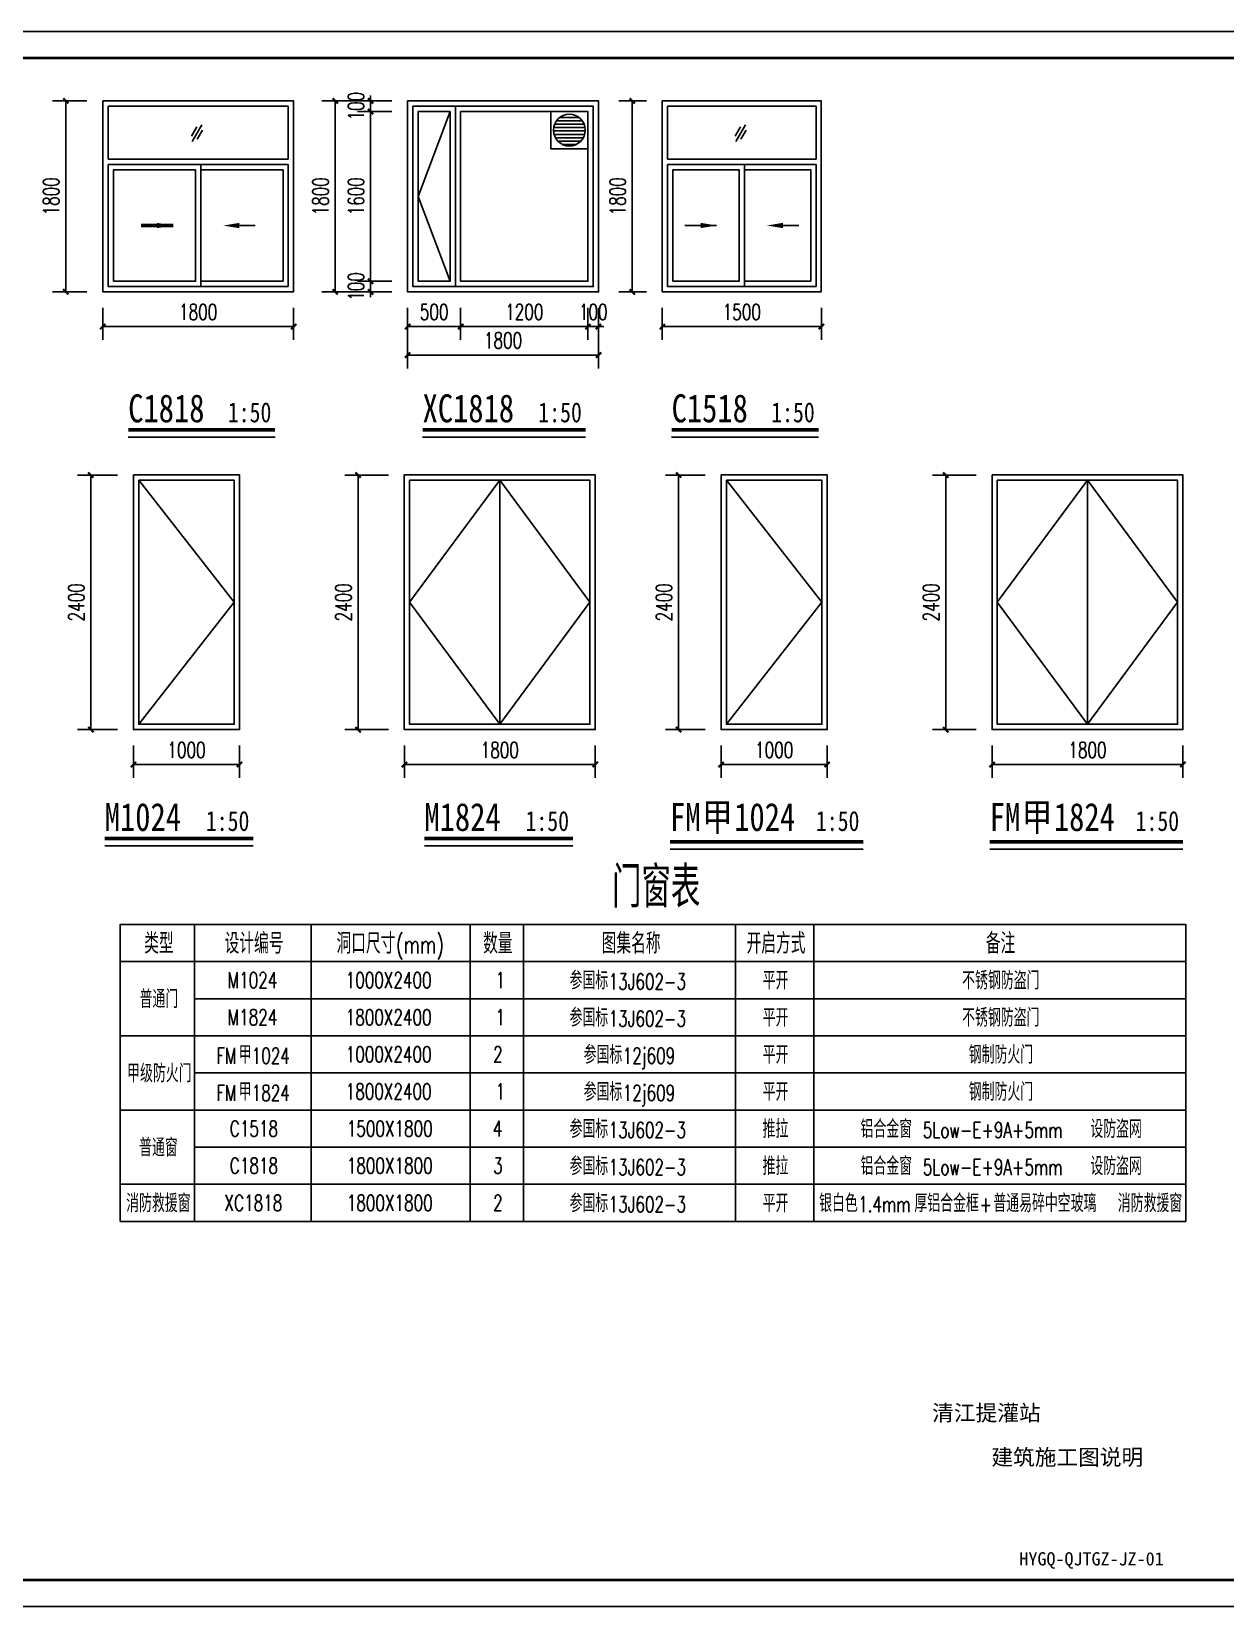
# Model space of a CAD drawing. Header units: millimetres. Extents: x 1742399 to 4898386, y 2481636 to 5226310.
# Drawn here: x 2008943 to 2031459, y 2586514 to 2616214 of the extents above; entities that cross this region are included whole.
import ezdxf

# ---------------------------------------------------------------- set-up
doc = ezdxf.new("R2010")
doc.units = ezdxf.units.MM
doc.header["$LTSCALE"] = 1000
for name, color, linetype in [('PUB_TAB', 7, 'Continuous'), ('PUB_TITLE', 4, 'Continuous'), ('YHJ_剖面_梁板', 4, 'Continuous'), ('YHJ_图名', 3, 'Continuous'), ('YHJ_尺寸_公标', 3, 'Continuous'), ('YHJ_消防救援标示', 6, 'Continuous'), ('YHJ_立面_墙线中', 2, 'Continuous'), ('YHJ_符号', 3, 'Continuous'), ('YHJ_门窗框', 151, 'Continuous'), ('YHJ_门窗细线', 160, 'Continuous'), ('图框', 7, 'Continuous')]:
    doc.layers.add(name, color=color, linetype=linetype)
doc.styles.add('-宋体', font='', dxfattribs={"width": 0.8})
doc.styles.add('_TCH_DIM_T3', font='SIMPLEX', dxfattribs={"width": 0.705882, "bigfont": 'GBCBIG'})
doc.styles.add('_TCH_WDTABLE', font='SIMPLEX', dxfattribs={"bigfont": 'GBCBIG'})
doc.styles.add('biaotilan', font='', dxfattribs={"width": 0.7})
doc.styles.add('YH_TEXT', font='@YH2', dxfattribs={"width": 0.7, "bigfont": '@YH1'})
doc.styles.get('-宋体').set_extended_font_data('SimSun')
doc.styles.get('biaotilan').set_extended_font_data('SimSun')
doc.dimstyles.new('_TCH_ARCH_MM_M&&50', dxfattribs={"dimtxt": 148.75, "dimasz": 50, "dimexe": 125, "dimexo": 150, "dimgap": 63.125, "dimtad": 1, "dimdec": 0, "dimzin": 0, "dimdsep": 46, "dimtxsty": '_TCH_DIM_T3', "dimblk": 'ARCHTICK', "dimcen": 0.09, "dimclrt": 7, "dimazin": 2, "dimtfac": 1, "dimtdec": 0, "dimtix": 1, "dimtmove": 2, "dimatfit": 3, "dimfxl": 75, "dimtolj": 1, "dimtzin": 0, "dimarcsym": 0})
doc.dimstyles.new('YH_D_100', dxfattribs={"dimscale": 100, "dimtxt": 3, "dimasz": 1.5, "dimexe": 1.25, "dimexo": 1, "dimgap": 1.25, "dimtad": 1, "dimdec": 0, "dimzin": 0, "dimdsep": 46, "dimtxsty": 'YH_TEXT', "dimblk1": 'ARCHTICK', "dimblk2": 'ARCHTICK', "dimsah": 1, "dimcen": 0.09, "dimclrt": 7, "dimadec": 0, "dimazin": 0, "dimtfac": 1, "dimtdec": 0, "dimtix": 1, "dimtmove": 2, "dimatfit": 0, "dimfxl": 2, "dimtolj": 1, "dimtzin": 0, "dimarcsym": 0})

# ---------------------------------------------------------------- blocks, each defined once
blk = doc.blocks.new('HAYJZ A3')
blk.add_lwpolyline([(4975, -403417), (46975, -403417), (46975, -433117), (4975, -433117), (4975, -403417)])
at = {"const_width": 50}
blk.add_lwpolyline([(7475, -403917), (46475, -403917), (46475, -432617), (7475, -432617), (7475, -403917)], dxfattribs=at)
at = {"layer": 'PUB_TITLE'}
blk.add_lwpolyline([(4975, -433117), (46975, -433117), (46975, -403417), (4975, -403417)], close=True, dxfattribs=at)
blk = doc.blocks.new('_ArchTick')
at = {"color": 0, "linetype": 'ByBlock', "const_width": 0.4}
blk.add_lwpolyline([(-0.5, -0.5), (0.5, 0.5)], dxfattribs=at)
blk = doc.blocks.new('玻璃')
at = {"layer": 'YHJ_符号'}
for p, q in [((122726, -123680), (122726, -123780)), ((122756, -123640), (122756, -123820)), ((122786, -123680), (122786, -123780))]:
    blk.add_line(p, q, dxfattribs=at)
blk = doc.blocks.new('HSGADGSGDSGDSF')
at = {"layer": 'YHJ_门窗框'}
blk.add_lwpolyline([(654970, 84413), (656770, 84413), (656770, 82013), (654970, 82013)], close=True, dxfattribs=at)
at = {"layer": 'YHJ_门窗细线'}
blk.add_line((655870, 84363), (655870, 82063), dxfattribs=at)
blk.add_lwpolyline([(655020, 84363), (656720, 84363), (656720, 82063), (655020, 82063)], close=True, dxfattribs=at)
for points in [[(655870, 84363), (655020, 83213), (655870, 82063)], [(655870, 84363), (656720, 83213), (655870, 82063)]]:
    blk.add_lwpolyline(points, dxfattribs=at)
blk = doc.blocks.new('A$C4EA902EC')
at = {"layer": 'YHJ_消防救援标示'}
h = blk.add_hatch(dxfattribs=at)
h.set_pattern_fill('ANSI31', color=6, scale=20, angle=135, style=0)
h.set_pattern_definition([(180, (-2939646.705, -311489.21), (-5e-15, -31.75), [])])
edge = h.paths.add_edge_path()
edge.add_arc((175, 175), 150, 0, 360)
blk.add_lwpolyline([(0, 0), (350, 0), (350, 350), (0, 350)], close=True, dxfattribs=at)
at = {"layer": 'YHJ_消防救援标示', "color": 6}
blk.add_circle((175, 175), 150, dxfattribs=at)
blk = doc.blocks.new('FAFDCCDEERESSDDFSGSDAGASDGA')
at = {"layer": 'YHJ_门窗框'}
blk.add_lwpolyline([(2134656, 2632935), (2136456, 2632935), (2136456, 2631135), (2134656, 2631135)], close=True, dxfattribs=at)
at = {"layer": 'YHJ_门窗细线'}
for points in [[(2134706, 2632885), (2136406, 2632885), (2136406, 2631185), (2134706, 2631185)], [(2134706, 2632885), (2135106, 2632885), (2135106, 2631185), (2134706, 2631185)], [(2134756, 2632835), (2135056, 2632835), (2135056, 2631235), (2134756, 2631235)], [(2135156, 2632835), (2136356, 2632835), (2136356, 2631235), (2135156, 2631235)]]:
    blk.add_lwpolyline(points, close=True, dxfattribs=at)
for points in [[(2135056, 2631235), (2134756, 2631235), (2134756, 2632835), (2135056, 2632835)], [(2135056, 2632835), (2134756, 2632035), (2135056, 2631235)]]:
    blk.add_lwpolyline(points, dxfattribs=at)
at = {"layer": 'YHJ_消防救援标示', "color": 6, "xscale": -1, "rotation": 180}
blk.add_blockref('A$C4EA902EC', (2136006, 2632835), dxfattribs=at)
blk = doc.blocks.new('HSHHFGHTFF')
at = {"layer": 'YHJ_门窗框'}
blk.add_lwpolyline([(633308, 84413), (634308, 84413), (634308, 82013), (633308, 82013)], close=True, dxfattribs=at)
at = {"layer": 'YHJ_门窗细线'}
blk.add_lwpolyline([(633358, 84363), (634258, 84363), (634258, 82063), (633358, 82063)], close=True, dxfattribs=at)
blk.add_lwpolyline([(633358, 84363), (634258, 83213), (633358, 82063)], dxfattribs=at)
blk = doc.blocks.new('*D775')
at = {"layer": 'Defpoints', "color": 0, "transparency": 16777216}
for p in [(2170979, 2550106), (2171979, 2550106), (2171979, 2549777)]:
    blk.add_point(p, dxfattribs=at)
at = {"layer": 'YHJ_尺寸_公标', "color": 0, "lineweight": -2, "transparency": 16777216}
for p, q in [((2170979, 2549956), (2170979, 2549652)), ((2171979, 2549956), (2171979, 2549652)), ((2170979, 2549777), (2171979, 2549777))]:
    blk.add_line(p, q, dxfattribs=at)
at = {"layer": 'YHJ_尺寸_公标', "color": 0, "lineweight": -2, "transparency": 16777216, "xscale": 50, "yscale": 50, "zscale": 50, "rotation": 180}
blk.add_blockref('_ArchTick', (2170979, 2549777), dxfattribs=at)
at = {"layer": 'YHJ_尺寸_公标', "color": 0, "lineweight": -2, "transparency": 16777216, "xscale": 50, "yscale": 50, "zscale": 50}
blk.add_blockref('_ArchTick', (2171979, 2549777), dxfattribs=at)
at = {"layer": 'YHJ_尺寸_公标', "color": 7, "transparency": 16777216, "insert": (2171479, 2549914), "char_height": 148.8, "attachment_point": 5, "style": '_TCH_DIM_T3'}
blk.add_mtext('\\A1;1000', dxfattribs=at)
blk = doc.blocks.new('*D776')
at = {"layer": 'Defpoints', "color": 0, "transparency": 16777216}
for p in [(2170577, 2552506), (2170979, 2552506), (2170979, 2550106)]:
    blk.add_point(p, dxfattribs=at)
at = {"layer": 'YHJ_尺寸_公标', "color": 0, "lineweight": -2, "transparency": 16777216}
for p, q in [((2170829, 2552506), (2170452, 2552506)), ((2170577, 2550106), (2170577, 2552506)), ((2170829, 2550106), (2170452, 2550106))]:
    blk.add_line(p, q, dxfattribs=at)
at = {"layer": 'YHJ_尺寸_公标', "color": 0, "lineweight": -2, "transparency": 16777216, "xscale": 50, "yscale": 50, "zscale": 50}
for p, rotation in [((2170577, 2552506), 90), ((2170577, 2550106), 270)]:
    blk.add_blockref('_ArchTick', p, dxfattribs=dict(at, rotation=rotation))
at = {"layer": 'YHJ_尺寸_公标', "color": 7, "transparency": 16777216, "insert": (2170440, 2551306), "char_height": 148.8, "attachment_point": 5, "rotation": 90, "style": '_TCH_DIM_T3'}
blk.add_mtext('\\A1;2400', dxfattribs=at)
blk = doc.blocks.new('*D777')
at = {"layer": 'Defpoints', "color": 0, "transparency": 16777216}
for p in [(2173533, 2550106), (2175333, 2550106), (2175333, 2549777)]:
    blk.add_point(p, dxfattribs=at)
at = {"layer": 'YHJ_尺寸_公标', "color": 0, "lineweight": -2, "transparency": 16777216}
for p, q in [((2173533, 2549956), (2173533, 2549652)), ((2175333, 2549956), (2175333, 2549652)), ((2173533, 2549777), (2175333, 2549777))]:
    blk.add_line(p, q, dxfattribs=at)
at = {"layer": 'YHJ_尺寸_公标', "color": 0, "lineweight": -2, "transparency": 16777216, "xscale": 50, "yscale": 50, "zscale": 50, "rotation": 180}
blk.add_blockref('_ArchTick', (2173533, 2549777), dxfattribs=at)
at = {"layer": 'YHJ_尺寸_公标', "color": 0, "lineweight": -2, "transparency": 16777216, "xscale": 50, "yscale": 50, "zscale": 50}
blk.add_blockref('_ArchTick', (2175333, 2549777), dxfattribs=at)
at = {"layer": 'YHJ_尺寸_公标', "color": 7, "transparency": 16777216, "insert": (2174433, 2549914), "char_height": 148.8, "attachment_point": 5, "style": '_TCH_DIM_T3'}
blk.add_mtext('\\A1;1800', dxfattribs=at)
blk = doc.blocks.new('*D778')
at = {"layer": 'Defpoints', "color": 0, "transparency": 16777216}
for p in [(2173097, 2552506), (2173533, 2552506), (2173533, 2550106)]:
    blk.add_point(p, dxfattribs=at)
at = {"layer": 'YHJ_尺寸_公标', "color": 0, "lineweight": -2, "transparency": 16777216}
for p, q in [((2173383, 2552506), (2172972, 2552506)), ((2173097, 2550106), (2173097, 2552506)), ((2173383, 2550106), (2172972, 2550106))]:
    blk.add_line(p, q, dxfattribs=at)
at = {"layer": 'YHJ_尺寸_公标', "color": 0, "lineweight": -2, "transparency": 16777216, "xscale": 50, "yscale": 50, "zscale": 50}
for p, rotation in [((2173097, 2552506), 90), ((2173097, 2550106), 270)]:
    blk.add_blockref('_ArchTick', p, dxfattribs=dict(at, rotation=rotation))
at = {"layer": 'YHJ_尺寸_公标', "color": 7, "transparency": 16777216, "insert": (2172959, 2551306), "char_height": 148.8, "attachment_point": 5, "rotation": 90, "style": '_TCH_DIM_T3'}
blk.add_mtext('\\A1;2400', dxfattribs=at)
blk = doc.blocks.new('*D779')
at = {"layer": 'Defpoints', "color": 0, "transparency": 16777216}
for p in [(2176520, 2550106), (2177520, 2550106), (2177520, 2549777)]:
    blk.add_point(p, dxfattribs=at)
at = {"layer": 'YHJ_尺寸_公标', "color": 0, "lineweight": -2, "transparency": 16777216}
for p, q in [((2176520, 2549956), (2176520, 2549652)), ((2177520, 2549956), (2177520, 2549652)), ((2176520, 2549777), (2177520, 2549777))]:
    blk.add_line(p, q, dxfattribs=at)
at = {"layer": 'YHJ_尺寸_公标', "color": 0, "lineweight": -2, "transparency": 16777216, "xscale": 50, "yscale": 50, "zscale": 50, "rotation": 180}
blk.add_blockref('_ArchTick', (2176520, 2549777), dxfattribs=at)
at = {"layer": 'YHJ_尺寸_公标', "color": 0, "lineweight": -2, "transparency": 16777216, "xscale": 50, "yscale": 50, "zscale": 50}
blk.add_blockref('_ArchTick', (2177520, 2549777), dxfattribs=at)
at = {"layer": 'YHJ_尺寸_公标', "color": 7, "transparency": 16777216, "insert": (2177020, 2549914), "char_height": 148.8, "attachment_point": 5, "style": '_TCH_DIM_T3'}
blk.add_mtext('\\A1;1000', dxfattribs=at)
blk = doc.blocks.new('*D780')
at = {"layer": 'Defpoints', "color": 0, "transparency": 16777216}
for p in [(2176119, 2552506), (2176520, 2552506), (2176520, 2550106)]:
    blk.add_point(p, dxfattribs=at)
at = {"layer": 'YHJ_尺寸_公标', "color": 0, "lineweight": -2, "transparency": 16777216}
for p, q in [((2176370, 2552506), (2175994, 2552506)), ((2176119, 2550106), (2176119, 2552506)), ((2176370, 2550106), (2175994, 2550106))]:
    blk.add_line(p, q, dxfattribs=at)
at = {"layer": 'YHJ_尺寸_公标', "color": 0, "lineweight": -2, "transparency": 16777216, "xscale": 50, "yscale": 50, "zscale": 50}
for p, rotation in [((2176119, 2552506), 90), ((2176119, 2550106), 270)]:
    blk.add_blockref('_ArchTick', p, dxfattribs=dict(at, rotation=rotation))
at = {"layer": 'YHJ_尺寸_公标', "color": 7, "transparency": 16777216, "insert": (2175981, 2551306), "char_height": 148.8, "attachment_point": 5, "rotation": 90, "style": '_TCH_DIM_T3'}
blk.add_mtext('\\A1;2400', dxfattribs=at)
blk = doc.blocks.new('*D781')
at = {"layer": 'Defpoints', "color": 0, "transparency": 16777216}
for p in [(2179074, 2550106), (2180874, 2550106), (2180874, 2549777)]:
    blk.add_point(p, dxfattribs=at)
at = {"layer": 'YHJ_尺寸_公标', "color": 0, "lineweight": -2, "transparency": 16777216}
for p, q in [((2179074, 2549956), (2179074, 2549652)), ((2180874, 2549956), (2180874, 2549652)), ((2179074, 2549777), (2180874, 2549777))]:
    blk.add_line(p, q, dxfattribs=at)
at = {"layer": 'YHJ_尺寸_公标', "color": 0, "lineweight": -2, "transparency": 16777216, "xscale": 50, "yscale": 50, "zscale": 50, "rotation": 180}
blk.add_blockref('_ArchTick', (2179074, 2549777), dxfattribs=at)
at = {"layer": 'YHJ_尺寸_公标', "color": 0, "lineweight": -2, "transparency": 16777216, "xscale": 50, "yscale": 50, "zscale": 50}
blk.add_blockref('_ArchTick', (2180874, 2549777), dxfattribs=at)
at = {"layer": 'YHJ_尺寸_公标', "color": 7, "transparency": 16777216, "insert": (2179974, 2549914), "char_height": 148.8, "attachment_point": 5, "style": '_TCH_DIM_T3'}
blk.add_mtext('\\A1;1800', dxfattribs=at)
blk = doc.blocks.new('*D782')
at = {"layer": 'Defpoints', "color": 0, "transparency": 16777216}
for p in [(2178638, 2552506), (2179074, 2552506), (2179074, 2550106)]:
    blk.add_point(p, dxfattribs=at)
at = {"layer": 'YHJ_尺寸_公标', "color": 0, "lineweight": -2, "transparency": 16777216}
for p, q in [((2178924, 2552506), (2178513, 2552506)), ((2178638, 2550106), (2178638, 2552506)), ((2178924, 2550106), (2178513, 2550106))]:
    blk.add_line(p, q, dxfattribs=at)
at = {"layer": 'YHJ_尺寸_公标', "color": 0, "lineweight": -2, "transparency": 16777216, "xscale": 50, "yscale": 50, "zscale": 50}
for p, rotation in [((2178638, 2552506), 90), ((2178638, 2550106), 270)]:
    blk.add_blockref('_ArchTick', p, dxfattribs=dict(at, rotation=rotation))
at = {"layer": 'YHJ_尺寸_公标', "color": 7, "transparency": 16777216, "insert": (2178500, 2551306), "char_height": 148.8, "attachment_point": 5, "rotation": 90, "style": '_TCH_DIM_T3'}
blk.add_mtext('\\A1;2400', dxfattribs=at)
blk = doc.blocks.new('*D783')
at = {"layer": 'Defpoints', "color": 0, "transparency": 16777216}
for p in [(2170689, 2554234), (2172489, 2554234), (2172489, 2553906)]:
    blk.add_point(p, dxfattribs=at)
at = {"layer": 'YHJ_尺寸_公标', "color": 0, "lineweight": -2, "transparency": 16777216}
for p, q in [((2170689, 2554084), (2170689, 2553781)), ((2172489, 2554084), (2172489, 2553781)), ((2170689, 2553906), (2172489, 2553906))]:
    blk.add_line(p, q, dxfattribs=at)
at = {"layer": 'YHJ_尺寸_公标', "color": 0, "lineweight": -2, "transparency": 16777216, "xscale": 50, "yscale": 50, "zscale": 50, "rotation": 180}
blk.add_blockref('_ArchTick', (2170689, 2553906), dxfattribs=at)
at = {"layer": 'YHJ_尺寸_公标', "color": 0, "lineweight": -2, "transparency": 16777216, "xscale": 50, "yscale": 50, "zscale": 50}
blk.add_blockref('_ArchTick', (2172489, 2553906), dxfattribs=at)
at = {"layer": 'YHJ_尺寸_公标', "color": 7, "transparency": 16777216, "insert": (2171589, 2554044), "char_height": 148.8, "attachment_point": 5, "style": '_TCH_DIM_T3'}
blk.add_mtext('\\A1;1800', dxfattribs=at)
blk = doc.blocks.new('*D784')
at = {"layer": 'Defpoints', "color": 0, "transparency": 16777216}
for p in [(2170341, 2556034), (2170689, 2556034), (2170689, 2554234)]:
    blk.add_point(p, dxfattribs=at)
at = {"layer": 'YHJ_尺寸_公标', "color": 0, "lineweight": -2, "transparency": 16777216}
for p, q in [((2170539, 2556034), (2170216, 2556034)), ((2170341, 2554234), (2170341, 2556034)), ((2170539, 2554234), (2170216, 2554234))]:
    blk.add_line(p, q, dxfattribs=at)
at = {"layer": 'YHJ_尺寸_公标', "color": 0, "lineweight": -2, "transparency": 16777216, "xscale": 50, "yscale": 50, "zscale": 50}
for p, rotation in [((2170341, 2556034), 90), ((2170341, 2554234), 270)]:
    blk.add_blockref('_ArchTick', p, dxfattribs=dict(at, rotation=rotation))
at = {"layer": 'YHJ_尺寸_公标', "color": 7, "transparency": 16777216, "insert": (2170203, 2555134), "char_height": 148.8, "attachment_point": 5, "rotation": 90, "style": '_TCH_DIM_T3'}
blk.add_mtext('\\A1;1800', dxfattribs=at)
blk = doc.blocks.new('*D785')
at = {"layer": 'Defpoints', "color": 0, "transparency": 16777216}
for p in [(2173564, 2554234), (2174064, 2554234), (2174064, 2553906)]:
    blk.add_point(p, dxfattribs=at)
at = {"layer": 'YHJ_尺寸_公标', "color": 0, "lineweight": -2, "transparency": 16777216}
for p, q in [((2173564, 2554084), (2173564, 2553781)), ((2174064, 2554084), (2174064, 2553781)), ((2173564, 2553906), (2174064, 2553906))]:
    blk.add_line(p, q, dxfattribs=at)
at = {"layer": 'YHJ_尺寸_公标', "color": 0, "lineweight": -2, "transparency": 16777216, "xscale": 50, "yscale": 50, "zscale": 50, "rotation": 180}
blk.add_blockref('_ArchTick', (2173564, 2553906), dxfattribs=at)
at = {"layer": 'YHJ_尺寸_公标', "color": 0, "lineweight": -2, "transparency": 16777216, "xscale": 50, "yscale": 50, "zscale": 50}
blk.add_blockref('_ArchTick', (2174064, 2553906), dxfattribs=at)
at = {"layer": 'YHJ_尺寸_公标', "color": 7, "transparency": 16777216, "insert": (2173814, 2554044), "char_height": 148.8, "attachment_point": 5, "style": '_TCH_DIM_T3'}
blk.add_mtext('\\A1;500', dxfattribs=at)
blk = doc.blocks.new('*D786')
at = {"layer": 'Defpoints', "color": 0, "transparency": 16777216}
for p in [(2174064, 2554234), (2175264, 2554234), (2175264, 2553906)]:
    blk.add_point(p, dxfattribs=at)
at = {"layer": 'YHJ_尺寸_公标', "color": 0, "lineweight": -2, "transparency": 16777216}
for p, q in [((2174064, 2554084), (2174064, 2553781)), ((2175264, 2554084), (2175264, 2553781)), ((2174064, 2553906), (2175264, 2553906))]:
    blk.add_line(p, q, dxfattribs=at)
at = {"layer": 'YHJ_尺寸_公标', "color": 0, "lineweight": -2, "transparency": 16777216, "xscale": 50, "yscale": 50, "zscale": 50, "rotation": 180}
blk.add_blockref('_ArchTick', (2174064, 2553906), dxfattribs=at)
at = {"layer": 'YHJ_尺寸_公标', "color": 0, "lineweight": -2, "transparency": 16777216, "xscale": 50, "yscale": 50, "zscale": 50}
blk.add_blockref('_ArchTick', (2175264, 2553906), dxfattribs=at)
at = {"layer": 'YHJ_尺寸_公标', "color": 7, "transparency": 16777216, "insert": (2174664, 2554044), "char_height": 148.8, "attachment_point": 5, "style": '_TCH_DIM_T3'}
blk.add_mtext('\\A1;1200', dxfattribs=at)
blk = doc.blocks.new('*D787')
at = {"layer": 'Defpoints', "color": 0, "transparency": 16777216}
for p in [(2175264, 2554234), (2175364, 2554234), (2175364, 2553906)]:
    blk.add_point(p, dxfattribs=at)
at = {"layer": 'YHJ_尺寸_公标', "color": 0, "lineweight": -2, "transparency": 16777216}
for p, q in [((2175264, 2554084), (2175264, 2553781)), ((2175364, 2554084), (2175364, 2553781)), ((2175264, 2553906), (2175214, 2553906)), ((2175264, 2553906), (2175364, 2553906)), ((2175364, 2553906), (2175414, 2553906))]:
    blk.add_line(p, q, dxfattribs=at)
at = {"layer": 'YHJ_尺寸_公标', "color": 0, "lineweight": -2, "transparency": 16777216, "xscale": 50, "yscale": 50, "zscale": 50}
blk.add_blockref('_ArchTick', (2175264, 2553906), dxfattribs=at)
at = {"layer": 'YHJ_尺寸_公标', "color": 0, "lineweight": -2, "transparency": 16777216, "xscale": 50, "yscale": 50, "zscale": 50, "rotation": 180}
blk.add_blockref('_ArchTick', (2175364, 2553906), dxfattribs=at)
at = {"layer": 'YHJ_尺寸_公标', "color": 7, "transparency": 16777216, "insert": (2175314, 2554044), "char_height": 148.8, "attachment_point": 5, "style": '_TCH_DIM_T3'}
blk.add_mtext('\\A1;100', dxfattribs=at)
blk = doc.blocks.new('*D788')
at = {"layer": 'Defpoints', "color": 0, "transparency": 16777216}
for p in [(2173215, 2554334), (2173564, 2554334), (2173564, 2554234)]:
    blk.add_point(p, dxfattribs=at)
at = {"layer": 'YHJ_尺寸_公标', "color": 0, "lineweight": -2, "transparency": 16777216}
for p, q in [((2173215, 2554334), (2173215, 2554384)), ((2173414, 2554334), (2173090, 2554334)), ((2173414, 2554234), (2173090, 2554234)), ((2173215, 2554234), (2173215, 2554334)), ((2173215, 2554234), (2173215, 2554184))]:
    blk.add_line(p, q, dxfattribs=at)
at = {"layer": 'YHJ_尺寸_公标', "color": 0, "lineweight": -2, "transparency": 16777216, "xscale": 50, "yscale": 50, "zscale": 50}
for p, rotation in [((2173215, 2554334), 270), ((2173215, 2554234), 90)]:
    blk.add_blockref('_ArchTick', p, dxfattribs=dict(at, rotation=rotation))
at = {"layer": 'YHJ_尺寸_公标', "color": 7, "transparency": 16777216, "insert": (2173078, 2554284), "char_height": 148.8, "attachment_point": 5, "rotation": 90, "style": '_TCH_DIM_T3'}
blk.add_mtext('\\A1;100', dxfattribs=at)
blk = doc.blocks.new('*D789')
at = {"layer": 'Defpoints', "color": 0, "transparency": 16777216}
for p in [(2173215, 2555934), (2173564, 2555934), (2173564, 2554334)]:
    blk.add_point(p, dxfattribs=at)
at = {"layer": 'YHJ_尺寸_公标', "color": 0, "lineweight": -2, "transparency": 16777216}
for p, q in [((2173414, 2555934), (2173090, 2555934)), ((2173215, 2554334), (2173215, 2555934)), ((2173414, 2554334), (2173090, 2554334))]:
    blk.add_line(p, q, dxfattribs=at)
at = {"layer": 'YHJ_尺寸_公标', "color": 0, "lineweight": -2, "transparency": 16777216, "xscale": 50, "yscale": 50, "zscale": 50}
for p, rotation in [((2173215, 2555934), 90), ((2173215, 2554334), 270)]:
    blk.add_blockref('_ArchTick', p, dxfattribs=dict(at, rotation=rotation))
at = {"layer": 'YHJ_尺寸_公标', "color": 7, "transparency": 16777216, "insert": (2173078, 2555134), "char_height": 148.8, "attachment_point": 5, "rotation": 90, "style": '_TCH_DIM_T3'}
blk.add_mtext('\\A1;1600', dxfattribs=at)
blk = doc.blocks.new('*D790')
at = {"layer": 'Defpoints', "color": 0, "transparency": 16777216}
for p in [(2173215, 2556034), (2173564, 2556034), (2173564, 2555934)]:
    blk.add_point(p, dxfattribs=at)
at = {"layer": 'YHJ_尺寸_公标', "color": 0, "lineweight": -2, "transparency": 16777216}
for p, q in [((2173414, 2556034), (2173090, 2556034)), ((2173215, 2556034), (2173215, 2556084)), ((2173215, 2555934), (2173215, 2556034)), ((2173414, 2555934), (2173090, 2555934)), ((2173215, 2555934), (2173215, 2555884))]:
    blk.add_line(p, q, dxfattribs=at)
at = {"layer": 'YHJ_尺寸_公标', "color": 0, "lineweight": -2, "transparency": 16777216, "xscale": 50, "yscale": 50, "zscale": 50}
for p, rotation in [((2173215, 2556034), 270), ((2173215, 2555934), 90)]:
    blk.add_blockref('_ArchTick', p, dxfattribs=dict(at, rotation=rotation))
at = {"layer": 'YHJ_尺寸_公标', "color": 7, "transparency": 16777216, "insert": (2173078, 2555984), "char_height": 148.8, "attachment_point": 5, "rotation": 90, "style": '_TCH_DIM_T3'}
blk.add_mtext('\\A1;100', dxfattribs=at)
blk = doc.blocks.new('*D791')
at = {"layer": 'Defpoints', "color": 0, "transparency": 16777216}
for p in [(2173564, 2554234), (2175364, 2554234), (2175364, 2553637)]:
    blk.add_point(p, dxfattribs=at)
at = {"layer": 'YHJ_尺寸_公标', "color": 0, "lineweight": -2, "transparency": 16777216}
for p, q in [((2173564, 2554084), (2173564, 2553512)), ((2175364, 2554084), (2175364, 2553512)), ((2173564, 2553637), (2175364, 2553637))]:
    blk.add_line(p, q, dxfattribs=at)
at = {"layer": 'YHJ_尺寸_公标', "color": 0, "lineweight": -2, "transparency": 16777216, "xscale": 50, "yscale": 50, "zscale": 50, "rotation": 180}
blk.add_blockref('_ArchTick', (2173564, 2553637), dxfattribs=at)
at = {"layer": 'YHJ_尺寸_公标', "color": 0, "lineweight": -2, "transparency": 16777216, "xscale": 50, "yscale": 50, "zscale": 50}
blk.add_blockref('_ArchTick', (2175364, 2553637), dxfattribs=at)
at = {"layer": 'YHJ_尺寸_公标', "color": 7, "transparency": 16777216, "insert": (2174464, 2553775), "char_height": 148.8, "attachment_point": 5, "style": '_TCH_DIM_T3'}
blk.add_mtext('\\A1;1800', dxfattribs=at)
blk = doc.blocks.new('*D792')
at = {"layer": 'Defpoints', "color": 0, "transparency": 16777216}
for p in [(2172881, 2556034), (2173564, 2556034), (2173564, 2554234)]:
    blk.add_point(p, dxfattribs=at)
at = {"layer": 'YHJ_尺寸_公标', "color": 0, "lineweight": -2, "transparency": 16777216}
for p, q in [((2173414, 2556034), (2172756, 2556034)), ((2172881, 2554234), (2172881, 2556034)), ((2173414, 2554234), (2172756, 2554234))]:
    blk.add_line(p, q, dxfattribs=at)
at = {"layer": 'YHJ_尺寸_公标', "color": 0, "lineweight": -2, "transparency": 16777216, "xscale": 50, "yscale": 50, "zscale": 50}
for p, rotation in [((2172881, 2556034), 90), ((2172881, 2554234), 270)]:
    blk.add_blockref('_ArchTick', p, dxfattribs=dict(at, rotation=rotation))
at = {"layer": 'YHJ_尺寸_公标', "color": 7, "transparency": 16777216, "insert": (2172743, 2555134), "char_height": 148.8, "attachment_point": 5, "rotation": 90, "style": '_TCH_DIM_T3'}
blk.add_mtext('\\A1;1800', dxfattribs=at)
blk = doc.blocks.new('*D793')
at = {"layer": 'Defpoints', "color": 0, "transparency": 16777216}
for p in [(2175965, 2554234), (2177465, 2554234), (2177465, 2553906)]:
    blk.add_point(p, dxfattribs=at)
at = {"layer": 'YHJ_尺寸_公标', "color": 0, "lineweight": -2, "transparency": 16777216}
for p, q in [((2175965, 2554084), (2175965, 2553781)), ((2177465, 2554084), (2177465, 2553781)), ((2175965, 2553906), (2177465, 2553906))]:
    blk.add_line(p, q, dxfattribs=at)
at = {"layer": 'YHJ_尺寸_公标', "color": 0, "lineweight": -2, "transparency": 16777216, "xscale": 50, "yscale": 50, "zscale": 50, "rotation": 180}
blk.add_blockref('_ArchTick', (2175965, 2553906), dxfattribs=at)
at = {"layer": 'YHJ_尺寸_公标', "color": 0, "lineweight": -2, "transparency": 16777216, "xscale": 50, "yscale": 50, "zscale": 50}
blk.add_blockref('_ArchTick', (2177465, 2553906), dxfattribs=at)
at = {"layer": 'YHJ_尺寸_公标', "color": 7, "transparency": 16777216, "insert": (2176715, 2554044), "char_height": 148.8, "attachment_point": 5, "style": '_TCH_DIM_T3'}
blk.add_mtext('\\A1;1500', dxfattribs=at)
blk = doc.blocks.new('*D794')
at = {"layer": 'Defpoints', "color": 0, "transparency": 16777216}
for p in [(2175682, 2556034), (2175965, 2556034), (2175965, 2554234)]:
    blk.add_point(p, dxfattribs=at)
at = {"layer": 'YHJ_尺寸_公标', "color": 0, "lineweight": -2, "transparency": 16777216}
for p, q in [((2175815, 2556034), (2175557, 2556034)), ((2175682, 2554234), (2175682, 2556034)), ((2175815, 2554234), (2175557, 2554234))]:
    blk.add_line(p, q, dxfattribs=at)
at = {"layer": 'YHJ_尺寸_公标', "color": 0, "lineweight": -2, "transparency": 16777216, "xscale": 50, "yscale": 50, "zscale": 50}
for p, rotation in [((2175682, 2556034), 90), ((2175682, 2554234), 270)]:
    blk.add_blockref('_ArchTick', p, dxfattribs=dict(at, rotation=rotation))
at = {"layer": 'YHJ_尺寸_公标', "color": 7, "transparency": 16777216, "insert": (2175545, 2555134), "char_height": 148.8, "attachment_point": 5, "rotation": 90, "style": '_TCH_DIM_T3'}
blk.add_mtext('\\A1;1800', dxfattribs=at)
blk = doc.blocks.new('C1818')
at = {"layer": 'YHJ_符号'}
blk.add_lwpolyline([(1287, 625), (1438, 625)], dxfattribs=at)
blk.add_solid([(1287, 600), (1137, 625), (1287, 650)], dxfattribs=at)
at = {"layer": 'YHJ_门窗框'}
blk.add_lwpolyline([(0, 1800), (1800, 1800), (1800, 0), (0, 0)], close=True, dxfattribs=at)
at = {"layer": 'YHJ_门窗细线'}
for p, q in [((50, 1250), (50, 1750)), ((1750, 1250), (1750, 1750)), ((1750, 1250), (50, 1250)), ((50, 50), (50, 1200)), ((1750, 1200), (50, 1200)), ((925, 1200), (925, 50)), ((1750, 50), (1750, 1200))]:
    blk.add_line(p, q, dxfattribs=at)
for points in [[(50, 1750), (1750, 1750)], [(1750, 50), (50, 50)]]:
    blk.add_lwpolyline(points, dxfattribs=at)
for points in [[(100, 100), (875, 100), (875, 1150), (100, 1150)], [(1700, 100), (925, 100), (925, 1150), (1700, 1150)]]:
    blk.add_lwpolyline(points, close=True, dxfattribs=at)
at = {"layer": 'YHJ_符号', "rotation": 149.9999999998738}
blk.add_blockref('玻璃', (45334, -167035), dxfattribs=at)
at = {"layer": 'YHJ_符号'}
blk.add_leader([(663, 625), (362, 625)], dimstyle='YH_D_100', override={"dimgap": 1.2, "dimtad": 0}, dxfattribs=at)
blk = doc.blocks.new('GHAFGAGADGSAD')
at = {"layer": 'YHJ_符号'}
blk.add_lwpolyline([(630000, 83598), (630150, 83598)], dxfattribs=at)
blk.add_solid([(630000, 83573), (629850, 83598), (630000, 83623)], dxfattribs=at)
at = {"layer": 'YHJ_门窗框'}
blk.add_lwpolyline([(628862, 84773), (630362, 84773), (630362, 82973), (628862, 82973)], close=True, dxfattribs=at)
at = {"layer": 'YHJ_门窗细线'}
for p, q in [((628912, 84223), (628912, 84723)), ((630312, 84223), (630312, 84723)), ((630312, 84223), (628912, 84223)), ((628912, 83023), (628912, 84173)), ((630312, 84173), (628912, 84173)), ((629637, 84173), (629637, 83023)), ((630312, 83023), (630312, 84173))]:
    blk.add_line(p, q, dxfattribs=at)
for points in [[(628912, 84723), (630312, 84723)], [(630312, 83023), (628912, 83023)]]:
    blk.add_lwpolyline(points, dxfattribs=at)
for points in [[(628962, 83073), (629587, 83073), (629587, 84123), (628962, 84123)], [(630262, 83073), (629637, 83073), (629637, 84123), (630262, 84123)]]:
    blk.add_lwpolyline(points, close=True, dxfattribs=at)
at = {"layer": 'YHJ_符号', "extrusion": (0, 0, -1), "xscale": -1, "zscale": -1, "rotation": 210.0000000001262}
blk.add_blockref('玻璃', (-674046, -84062), dxfattribs=at)
at = {"layer": 'YHJ_符号'}
blk.add_leader([(629375, 83598), (629075, 83598)], dimstyle='YH_D_100', override={"dimgap": 1.2, "dimtad": 0}, dxfattribs=at)
blk = doc.blocks.new('AFASDVFFSDFEWFEW')
at = {"layer": 'YHJ_图名', "const_width": 35}
for points in [[(2170929.4, 2552933.3), (2172314.9, 2552933.3)], [(2173704.7, 2552933.3), (2175242.7, 2552933.3)], [(2176052.9, 2552933.3), (2177438.4, 2552933.3)], [(2170707.9, 2549080.1), (2172107.7, 2549080.1)], [(2173722, 2549080.1), (2175121.8, 2549080.1)], [(2176038.3, 2549047.7), (2177859.8, 2549047.7)], [(2179052.4, 2549047.7), (2180873.9, 2549047.7)]]:
    blk.add_lwpolyline(points, dxfattribs=at)
at = {"layer": 'YHJ_图名'}
for points in [[(2170929.4, 2552863.3), (2172314.9, 2552863.3)], [(2173704.7, 2552863.3), (2175242.7, 2552863.3)], [(2176052.9, 2552863.3), (2177438.4, 2552863.3)], [(2170707.9, 2549010.1), (2172107.7, 2549010.1)], [(2173722, 2549010.1), (2175121.8, 2549010.1)], [(2176038.3, 2548977.7), (2177859.8, 2548977.7)], [(2179052.4, 2548977.7), (2180873.9, 2548977.7)]]:
    blk.add_lwpolyline(points, dxfattribs=at)
at = {"layer": 'YHJ_剖面_梁板'}
blk.add_blockref('FAFDCCDEERESSDDFSGSDAGASDGA', (38907.9, -76901.8), dxfattribs=at)
at = {"layer": 'YHJ_立面_墙线中', "lineweight": 50}
blk.add_blockref('C1818', (2170689.2, 2554233.7), dxfattribs=at)
at = {"layer": 'YHJ_立面_墙线中'}
for name, p in [('GHAFGAGADGSAD', (1547102.7, 2471261.1)), ('HSHHFGHTFF', (1537670.9, 2468093.8)), ('HSGADGSGDSGDSF', (1518562.8, 2468093.8)), ('HSHHFGHTFF', (1543212.2, 2468093.8)), ('HSGADGSGDSGDSF', (1524104, 2468093.8))]:
    blk.add_blockref(name, p, dxfattribs=at)
at = {"layer": 'YHJ_图名', "color": 7, "style": '-宋体', "width": 0.8}
for s, height, p in [('C1818', 264.35, (2170929.4, 2553003.3)), ('1:50', 188.82, (2171868.3, 2553003.3)), ('XC1818', 264.35, (2173704.7, 2553003.3)), ('1:50', 188.82, (2174796, 2553003.3)), ('C1518', 264.35, (2176052.9, 2553003.3)), ('1:50', 188.82, (2176991.8, 2553003.3)), ('M1024', 264.35, (2170707.9, 2549150.1)), ('1:50', 188.82, (2171661.1, 2549150.1)), ('M1824', 264.35, (2173722, 2549150.1)), ('1:50', 188.82, (2174675.1, 2549150.1)), ('FM', 264.35, (2176038.3, 2549150.1)), ('甲', 264.3, (2176340.7, 2549150.1)), ('1024', 264.35, (2176643.2, 2549150.1)), ('1:50', 188.82, (2177413.2, 2549150.1)), ('FM', 264.35, (2179052.4, 2549150.1)), ('甲', 264.3, (2179354.8, 2549150.1)), ('1824', 264.35, (2179657.3, 2549150.1)), ('1:50', 188.82, (2180427.3, 2549150.1))]:
    blk.add_text(s, height=height, dxfattribs=at).set_placement(p)
at = {"layer": 'YHJ_尺寸_公标'}
for p1, p2, distance, picture, middle in [((2173563.7, 2555933.7), (2173563.7, 2556033.7), 348.5, '*D790', (2173077.7, 2555983.7)), ((2170689.2, 2554233.7), (2170689.2, 2556033.7), 348.5, '*D784', (2170203.2, 2555133.7)), ((2173563.7, 2554233.7), (2173563.7, 2556033.7), 683.2, '*D792', (2172743.1, 2555133.7)), ((2175964.9, 2554233.7), (2175964.9, 2556033.7), 282.6, '*D794', (2175544.8, 2555133.7)), ((2173563.7, 2554333.7), (2173563.7, 2555933.7), 348.5, '*D789', (2173077.7, 2555133.7)), ((2173563.7, 2554233.7), (2173563.7, 2554333.7), 348.5, '*D788', (2173077.7, 2554283.7)), ((2170689.2, 2554233.7), (2172489.2, 2554233.7), -327.2, '*D783', (2171589.2, 2554044)), ((2173563.7, 2554233.7), (2174063.7, 2554233.7), -327.2, '*D785', (2173813.7, 2554044)), ((2173563.7, 2554233.7), (2175363.7, 2554233.7), -596.3, '*D791', (2174463.7, 2553774.9)), ((2174063.7, 2554233.7), (2175263.7, 2554233.7), -327.2, '*D786', (2174663.7, 2554044)), ((2175263.7, 2554233.7), (2175363.7, 2554233.7), -327.2, '*D787', (2175313.7, 2554044)), ((2175964.9, 2554233.7), (2177464.9, 2554233.7), -327.2, '*D793', (2176714.9, 2554044)), ((2170978.8, 2550106.4), (2170978.8, 2552506.4), 401.4, '*D776', (2170439.9, 2551306.4)), ((2173533.1, 2550106.4), (2173533.1, 2552506.4), 436.4, '*D778', (2172959.2, 2551306.4)), ((2176520.1, 2550106.4), (2176520.1, 2552506.4), 401.4, '*D780', (2175981.2, 2551306.4)), ((2179074.3, 2550106.4), (2179074.3, 2552506.4), 436.4, '*D782', (2178500.5, 2551306.4)), ((2170978.8, 2550106.4), (2171978.8, 2550106.4), -329.8, '*D775', (2171478.8, 2549914.1)), ((2173533.1, 2550106.4), (2175333.1, 2550106.4), -329.8, '*D777', (2174433.1, 2549914.1)), ((2176520.1, 2550106.4), (2177520.1, 2550106.4), -329.8, '*D779', (2177020.1, 2549914.1)), ((2179074.3, 2550106.4), (2180874.3, 2550106.4), -329.8, '*D781', (2179974.3, 2549914.1))]:
    dim = blk.add_aligned_dim(p1=p1, p2=p2, distance=distance, dimstyle='_TCH_ARCH_MM_M&&50', dxfattribs=at)
    dim.commit()
    dim.dimension.update_dxf_attribs({"geometry": picture, "text_midpoint": middle})

msp = doc.modelspace()

# ---------------------------------------------------------------- linework, layer by layer
at = {"layer": 'PUB_TAB'}
msp.add_lwpolyline([(2010618, 2593775.4), (2030708.5, 2593775.4), (2030708.5, 2599375.4), (2010618, 2599375.4)], close=True, dxfattribs=at)
for points in [[(2012018, 2599375.4), (2012018, 2593775.4)], [(2014218, 2599375.4), (2014218, 2593775.4)], [(2017218, 2599375.4), (2017218, 2593775.4)], [(2018218, 2599375.4), (2018218, 2593775.4)], [(2022218, 2599375.4), (2022218, 2593775.4)], [(2023694.7, 2599375.4), (2023694.7, 2593775.4)], [(2010618, 2598675.4), (2030708.5, 2598675.4)], [(2012018, 2597975.4), (2030708.5, 2597975.4)], [(2010618, 2597275.4), (2030708.5, 2597275.4)], [(2012018, 2596575.4), (2030708.5, 2596575.4)], [(2010618, 2595875.4), (2030708.5, 2595875.4)], [(2012018, 2595175.4), (2030708.5, 2595175.4)], [(2010618, 2594475.4), (2030708.5, 2594475.4)]]:
    msp.add_lwpolyline(points, dxfattribs=at)

# ---------------------------------------------------------------- block references
msp.add_blockref('HAYJZ A3', (1986308.5, 3019631.2))
at = {"layer": 'YHJ_剖面_梁板', "xscale": 2, "yscale": 2, "zscale": 2}
msp.add_blockref('AFASDVFFSDFEWFEW', (-2331092.3, -2497161.9), dxfattribs=at)

# ---------------------------------------------------------------- texts
at = {"layer": 'PUB_TAB', "style": '_TCH_WDTABLE'}
for s, height, p in [('门窗表', 771.63, (2019888.8, 2599695.4)), ('类型', 385.82, (2011067, 2598825.4)), ('设计编号', 385.82, (2012584, 2598825.4)), ('洞口尺寸', 385.82, (2014693.5, 2598825.4)), ('数量', 385.82, (2017458.5, 2598825.4)), ('图集名称', 385.82, (2019694.6, 2598825.4)), ('开启方式', 385.82, (2022426.6, 2598825.4)), ('备注', 385.82, (2026939.9, 2598825.4)), ('参国标', 337.59, (2019089.4, 2598150.4)), ('平开', 337.59, (2022731.1, 2598150.4)), ('不锈钢防盗门', 337.59, (2026492.3, 2598150.4)), ('普通门', 337.59, (2010981.1, 2597800.4)), ('参国标', 337.59, (2019089.4, 2597450.4)), ('平开', 337.59, (2022731.1, 2597450.4)), ('不锈钢防盗门', 337.59, (2026492.3, 2597450.4)), ('甲', 337.6, (2012850.2, 2596750.4)), ('参国标', 337.59, (2019354.4, 2596750.4)), ('平开', 337.59, (2022731.1, 2596750.4)), ('钢制防火门', 337.59, (2026617, 2596750.4)), ('甲级防火门', 337.59, (2010746.5, 2596400.4)), ('甲', 337.6, (2012850.2, 2596050.4)), ('参国标', 337.59, (2019354.4, 2596050.4)), ('平开', 337.59, (2022731.1, 2596050.4)), ('钢制防火门', 337.59, (2026617, 2596050.4)), ('参国标', 337.59, (2019089.4, 2595350.4)), ('推拉', 337.59, (2022729.2, 2595350.4)), ('铝合金窗', 337.59, (2024577.1, 2595350.4)), ('设防盗网', 337.59, (2028910.1, 2595350.4)), ('普通窗', 337.59, (2010971.8, 2595000.4)), ('参国标', 337.59, (2019089.4, 2594650.4)), ('推拉', 337.59, (2022729.2, 2594650.4)), ('铝合金窗', 337.59, (2024577.1, 2594650.4)), ('设防盗网', 337.59, (2028910.1, 2594650.4)), ('消防救援窗', 337.59, (2010727.9, 2593950.4)), ('参国标', 337.59, (2019089.4, 2593950.4)), ('平开', 337.59, (2022731.1, 2593950.4)), ('银白色', 337.59, (2023795.5, 2593950.4)), ('厚铝合金框', 337.59, (2025592.7, 2593950.4)), ('普通易碎中空玻璃', 337.59, (2027081.4, 2593950.4)), ('消防救援窗', 337.59, (2029427.4, 2593950.4))]:
    msp.add_text(s, height=height, dxfattribs=at).set_placement(p)
at = {"layer": 'PUB_TAB', "style": '_TCH_WDTABLE', "width": 0.705882}
for s, height, p in [('(mm)', 340, (2015816.9, 2598825.4)), ('M1024', 297.5, (2012643, 2598176.7)), ('1000X2400', 297.5, (2014868, 2598176.7)), ('1', 297.5, (2017693, 2598176.7)), ('13J602-3', 297.5, (2019826.7, 2598150.4)), ('M1824', 297.5, (2012643, 2597476.7)), ('1800X2400', 297.5, (2014868, 2597476.7)), ('1', 297.5, (2017693, 2597476.7)), ('13J602-3', 297.5, (2019826.7, 2597450.4)), ('FM', 297.5, (2012430.2, 2596750.4)), ('1024', 297.5, (2013095.9, 2596750.4)), ('1000X2400', 297.5, (2014868, 2596776.7)), ('2', 297.5, (2017648, 2596776.7)), ('12j609', 297.5, (2020091.7, 2596750.4)), ('1800X2400', 297.5, (2014868, 2596076.7)), ('1', 297.5, (2017693, 2596076.7)), ('FM', 297.5, (2012430.2, 2596050.4)), ('1824', 297.5, (2013095.9, 2596050.4)), ('12j609', 297.5, (2020091.7, 2596050.4)), ('C1518', 297.5, (2012683, 2595376.7)), ('1500X1800', 297.5, (2014888, 2595376.7)), ('4', 297.5, (2017643, 2595376.7)), ('13J602-3', 297.5, (2019826.7, 2595350.4)), ('5Low-E+9A+5mm', 297.5, (2025750.1, 2595350.4)), ('C1818', 297.5, (2012683, 2594676.7)), ('1800X1800', 297.5, (2014888, 2594676.7)), ('3', 297.5, (2017648, 2594676.7)), ('13J602-3', 297.5, (2019826.7, 2594650.4)), ('5Low-E+9A+5mm', 297.5, (2025750.1, 2594650.4)), ('XC1818', 297.5, (2012583, 2593976.7)), ('1800X1800', 297.5, (2014888, 2593976.7)), ('2', 297.5, (2017648, 2593976.7)), ('13J602-3', 297.5, (2019826.7, 2593950.4)), ('1.4mm', 297.5, (2024532.7, 2593950.4)), ('+', 297.5, (2026821.4, 2593950.4))]:
    msp.add_text(s, height=height, dxfattribs=at).set_placement(p)
at = {"layer": '图框', "style": 'biaotilan'}
for s, height, p in [('清江提灌站', 300, (2025927.4, 2590016.2)), ('建筑施工图说明', 300, (2027043.4, 2589180.3)), ('HYGQ-QJTGZ-JZ-01', 250, (2027572.4, 2587288.4))]:
    msp.add_text(s, height=height, dxfattribs=at).set_placement(p)

doc.saveas('drawing.dxf')
